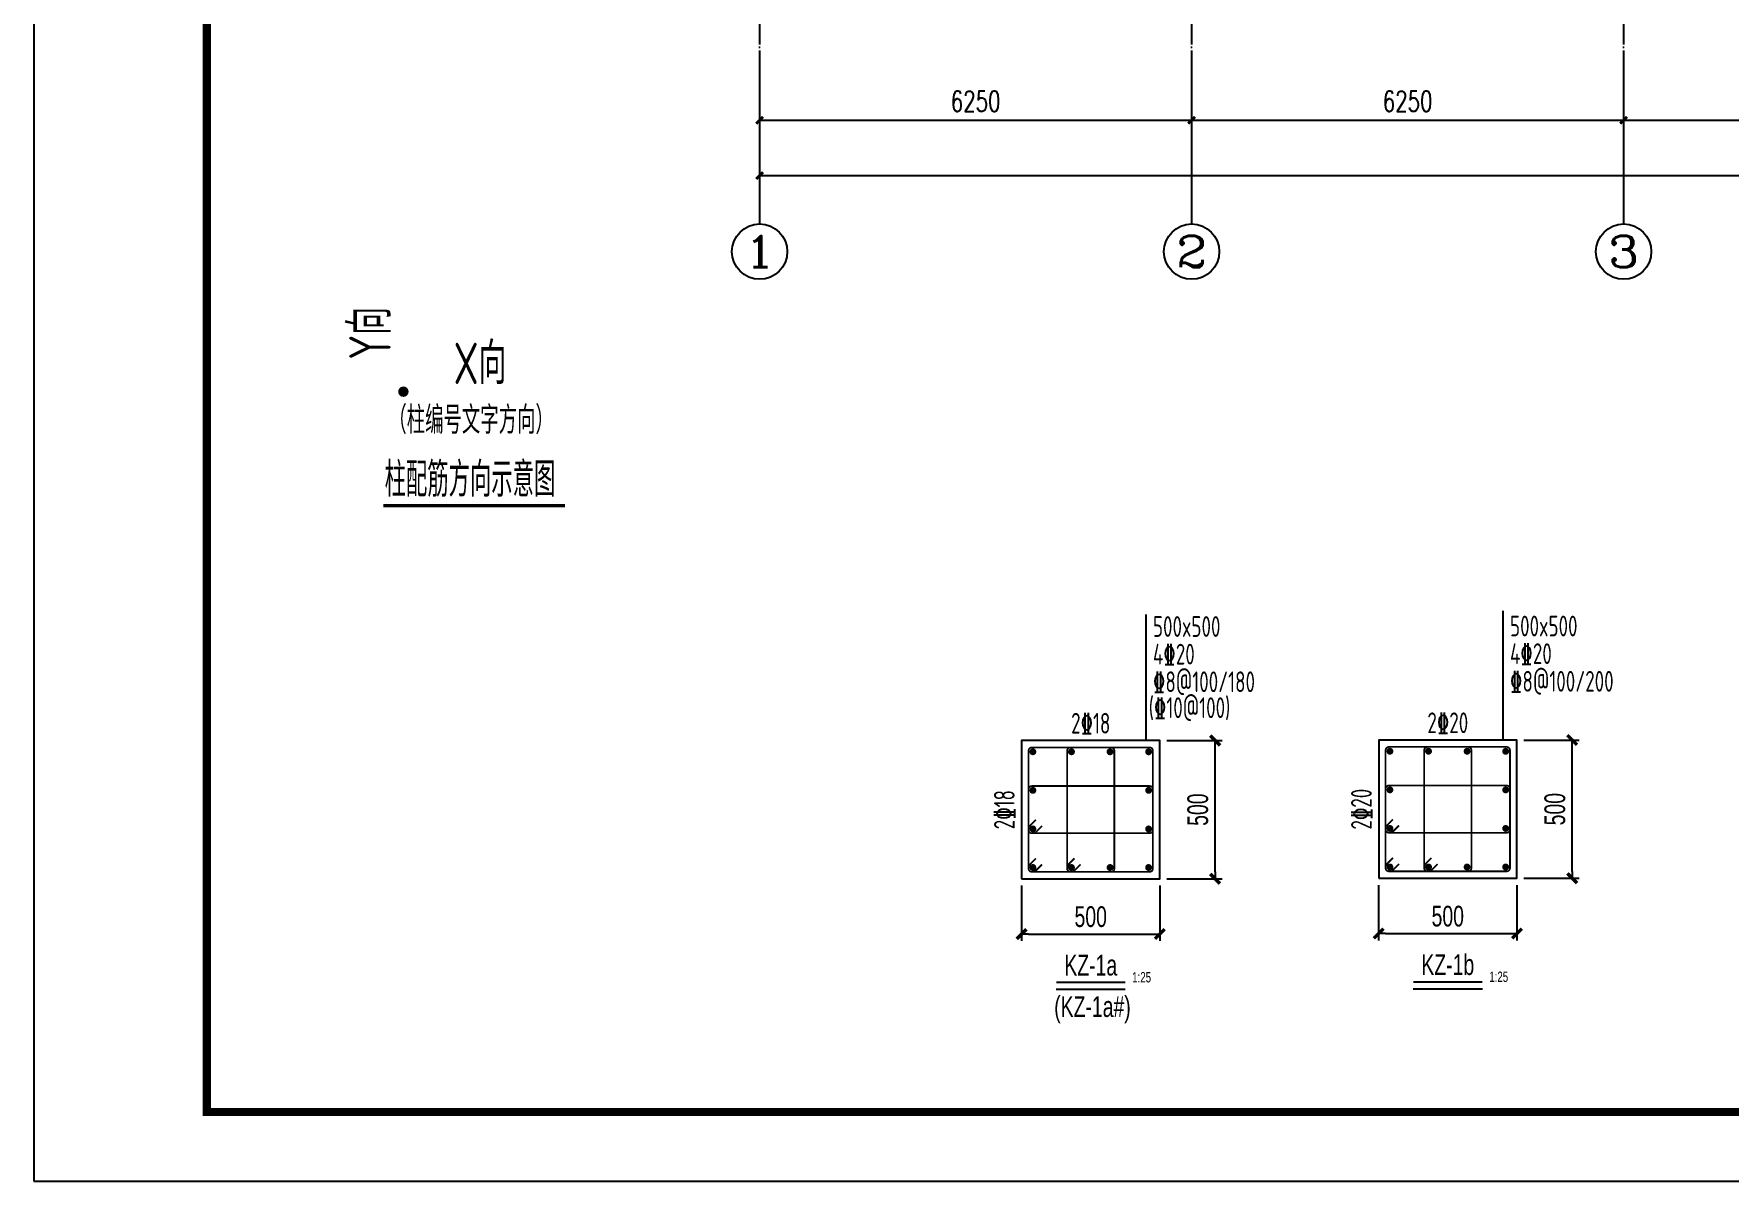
# Model space of a CAD drawing. Extents: x -441005 to 725361, y -182459 to 319313.
# Drawn here: x -40300 to -15774, y -39950 to -23350 of the extents above; entities that cross this region are included whole.
import ezdxf
from ezdxf.enums import TextEntityAlignment as Align

# ---------------------------------------------------------------- set-up
doc = ezdxf.new("R2010")
doc.units = 0
doc.header["$LTSCALE"] = 100
doc.linetypes.add('DOTE', pattern=[2.42, 2, -0.2, 0.02, -0.2])
doc.layers.get('0').update_dxf_attribs({"linetype": 'CONTINUOUS'})
doc.layers.get('Defpoints').update_dxf_attribs({"linetype": 'CONTINUOUS'})
for name, color, linetype in [('AXIS', 3, 'CONTINUOUS'), ('AXIS_TEXT', 7, 'CONTINUOUS'), ('DOTE', 8, 'DOTE'), ('D大样&索引', 7, 'CONTINUOUS'), ('link', 6, 'CONTINUOUS'), ('outline', 7, 'CONTINUOUS'), ('REIN', 1, 'CONTINUOUS'), ('z-计算配筋', 7, 'CONTINUOUS'), ('z-详图标注', 3, 'CONTINUOUS'), ('图框', 7, 'CONTINUOUS')]:
    doc.layers.add(name, color=color, linetype=linetype)
doc.styles.add('_TCH_AXIS', font='COMPLEX', dxfattribs={"bigfont": 'GBCBIG'})
doc.styles.add('_TCH_DIM_T3', font='simplex_.ttf', dxfattribs={"width": 0.705882, "bigfont": 'GBCBIG'})
doc.styles.add('BW_Dim', font='Bweng.shx', dxfattribs={"width": 0.7, "bigfont": 'hztxt.shx'})
doc.styles.add('BW_Label', font='Bweng.shx', dxfattribs={"width": 0.7, "bigfont": 'hztxt.shx'})
doc.styles.add('BW_Rein', font='Tssdeng.shx', dxfattribs={"width": 0.7, "bigfont": 'hztxt.shx'})
doc.styles.add('COMPLEX', font='COMPLEX')
doc.styles.get("Standard").update_dxf_attribs({"font": 'tssdeng.shx', "bigfont": '1.shx'})
doc.styles.add('TSSD_Rein', font='Tssdeng.shx', dxfattribs={"width": 0.7, "bigfont": '1.shx'})
doc.styles.add('说明', font='romans.shx', dxfattribs={"width": 0.7, "bigfont": 'dxfs.shx'})
doc.dimstyles.new('_TCH_ARCH&&100', dxfattribs={"dimtxt": 297.5, "dimasz": 100, "dimexe": 250, "dimexo": 300, "dimgap": 126.25, "dimtad": 1, "dimdec": 0, "dimzin": 0, "dimdsep": 46, "dimtxsty": '_TCH_DIM_T3', "dimblk": 'ARCHTICK', "dimcen": 0.09, "dimclrt": 7, "dimazin": 2, "dimtfac": 1, "dimtdec": 0, "dimtix": 1, "dimtmove": 2, "dimatfit": 3, "dimfxl": 0, "dimtolj": 1, "dimtzin": 0, "dimarcsym": 0})
doc.dimstyles.new('Cyz_25_100', dxfattribs={"dimtxt": 300, "dimasz": 100, "dimexe": 100, "dimexo": 100, "dimgap": 100, "dimtad": 1, "dimdec": 0, "dimlfac": 0.25, "dimzin": 0, "dimdsep": 46, "dimtxsty": 'BW_Dim', "dimblk": '_bwk', "dimcen": 0, "dimclrt": 7, "dimadec": 0, "dimazin": 0, "dimtfac": 1, "dimtdec": 0, "dimtix": 1, "dimtmove": 2, "dimatfit": 0, "dimfxl": 0, "dimtolj": 1, "dimtzin": 0, "dimarcsym": 0})

# ---------------------------------------------------------------- blocks, each defined once
blk = doc.blocks.new('_AXISO')
blk.add_circle((0, 0), 0.5)
at = {"layer": 'AXIS_TEXT', "style": 'COMPLEX', "width": 1.041667}
blk.add_attdef('A', text='', height=0.56, dxfattribs=at).set_placement((-0.25, -0.28), (0.25, -0.28), align=Align.FIT)
blk = doc.blocks.new('_ArchTick')
at = {"color": 0, "linetype": 'ByBlock', "const_width": 0.4}
blk.add_lwpolyline([(-0.5, -0.5), (0.5, 0.5)], dxfattribs=at)
blk = doc.blocks.new('*D632')
at = {"layer": 'AXIS', "color": 0, "lineweight": -2}
for p, q in [((-29800, -23900), (-29800, -24850)), ((-23550, -23900), (-23550, -24850)), ((-29800, -24600), (-23550, -24600))]:
    blk.add_line(p, q, dxfattribs=at)
at = {"layer": 'Defpoints', "color": 0}
for p in [(-29800, -23600), (-23550, -23600), (-23550, -24600)]:
    blk.add_point(p, dxfattribs=at)
at = {"layer": 'AXIS', "color": 0, "lineweight": -2, "xscale": 100, "yscale": 100, "zscale": 100, "rotation": 180}
blk.add_blockref('_ArchTick', (-29800, -24600), dxfattribs=at)
at = {"layer": 'AXIS', "color": 0, "lineweight": -2, "xscale": 100, "yscale": 100, "zscale": 100}
blk.add_blockref('_ArchTick', (-23550, -24600), dxfattribs=at)
at = {"layer": 'AXIS', "color": 7, "insert": (-26675, -24325), "char_height": 297.5, "attachment_point": 5, "style": '_TCH_DIM_T3'}
blk.add_mtext('\\A1;6250', dxfattribs=at)
blk = doc.blocks.new('*D633')
at = {"layer": 'AXIS', "color": 0, "lineweight": -2}
for p, q in [((-23550, -23900), (-23550, -24850)), ((-17300, -23900), (-17300, -24850)), ((-23550, -24600), (-17300, -24600))]:
    blk.add_line(p, q, dxfattribs=at)
at = {"layer": 'Defpoints', "color": 0}
for p in [(-23550, -23600), (-17300, -23600), (-17300, -24600)]:
    blk.add_point(p, dxfattribs=at)
at = {"layer": 'AXIS', "color": 0, "lineweight": -2, "xscale": 100, "yscale": 100, "zscale": 100, "rotation": 180}
blk.add_blockref('_ArchTick', (-23550, -24600), dxfattribs=at)
at = {"layer": 'AXIS', "color": 0, "lineweight": -2, "xscale": 100, "yscale": 100, "zscale": 100}
blk.add_blockref('_ArchTick', (-17300, -24600), dxfattribs=at)
at = {"layer": 'AXIS', "color": 7, "insert": (-20425, -24325), "char_height": 297.5, "attachment_point": 5, "style": '_TCH_DIM_T3'}
blk.add_mtext('\\A1;6250', dxfattribs=at)
blk = doc.blocks.new('*D634')
at = {"layer": 'AXIS', "color": 0, "lineweight": -2}
for p, q in [((-17300, -23900), (-17300, -24850)), ((-7900, -23900), (-7900, -24850)), ((-17300, -24600), (-7900, -24600))]:
    blk.add_line(p, q, dxfattribs=at)
at = {"layer": 'Defpoints', "color": 0}
for p in [(-17300, -23600), (-7900, -23600), (-7900, -24600)]:
    blk.add_point(p, dxfattribs=at)
at = {"layer": 'AXIS', "color": 0, "lineweight": -2, "xscale": 100, "yscale": 100, "zscale": 100, "rotation": 180}
blk.add_blockref('_ArchTick', (-17300, -24600), dxfattribs=at)
at = {"layer": 'AXIS', "color": 0, "lineweight": -2, "xscale": 100, "yscale": 100, "zscale": 100}
blk.add_blockref('_ArchTick', (-7900, -24600), dxfattribs=at)
at = {"layer": 'AXIS', "color": 7, "insert": (-12600, -24325), "char_height": 297.5, "attachment_point": 5, "style": '_TCH_DIM_T3'}
blk.add_mtext('\\A1;9400', dxfattribs=at)
blk = doc.blocks.new('*D644')
at = {"layer": 'AXIS', "color": 0, "lineweight": -2}
for p, q in [((-29800, -23900), (-29800, -25650)), ((21950, -23900), (21950, -25650)), ((-29800, -25400), (21950, -25400))]:
    blk.add_line(p, q, dxfattribs=at)
at = {"layer": 'Defpoints', "color": 0}
for p in [(-29800, -23600), (21950, -23600), (21950, -25400)]:
    blk.add_point(p, dxfattribs=at)
at = {"layer": 'AXIS', "color": 0, "lineweight": -2, "xscale": 100, "yscale": 100, "zscale": 100, "rotation": 180}
blk.add_blockref('_ArchTick', (-29800, -25400), dxfattribs=at)
at = {"layer": 'AXIS', "color": 0, "lineweight": -2, "xscale": 100, "yscale": 100, "zscale": 100}
blk.add_blockref('_ArchTick', (21950, -25400), dxfattribs=at)
at = {"layer": 'AXIS', "color": 7, "insert": (-3925, -25125), "char_height": 297.5, "attachment_point": 5, "style": '_TCH_DIM_T3'}
blk.add_mtext('\\A1;51750', dxfattribs=at)
blk = doc.blocks.new('_bwk')
blk.add_line((-1, 0), (0, 0))
blk.add_lwpolyline([(-0.7, -0.7, 0.5, 0.5, 0), (0.7, 0.7, 0.5, 0.5, 0)], format="xyseb")
blk = doc.blocks.new('*D1224')
at = {"layer": 'Defpoints', "color": 0}
for p in [(-18844, -33568), (-18044, -33568), (-18844, -35568)]:
    blk.add_point(p, dxfattribs=at)
at = {"layer": 'z-详图标注', "color": 0, "lineweight": -2}
for p, q in [((-18744, -33568), (-17944, -33568)), ((-18044, -35468), (-18044, -33668)), ((-18744, -35568), (-17944, -35568))]:
    blk.add_line(p, q, dxfattribs=at)
at = {"layer": 'z-详图标注', "color": 0, "lineweight": -2, "xscale": 100, "yscale": 100, "zscale": 100}
for p, rotation in [((-18044, -33568), 90), ((-18044, -35568), 270)]:
    blk.add_blockref('_bwk', p, dxfattribs=dict(at, rotation=rotation))
at = {"layer": 'z-详图标注', "color": 7, "insert": (-18294, -34568), "char_height": 300, "attachment_point": 5, "rotation": 90, "style": 'BW_Dim'}
blk.add_mtext('\\A1;500', dxfattribs=at)
blk = doc.blocks.new('*D1225')
at = {"layer": 'Defpoints', "color": 0}
for p in [(-20844, -35568), (-18844, -35568), (-18844, -36368)]:
    blk.add_point(p, dxfattribs=at)
at = {"layer": 'z-详图标注', "color": 0, "lineweight": -2}
for p, q in [((-20844, -35668), (-20844, -36468)), ((-18844, -35668), (-18844, -36468)), ((-20744, -36368), (-18944, -36368))]:
    blk.add_line(p, q, dxfattribs=at)
at = {"layer": 'z-详图标注', "color": 0, "lineweight": -2, "xscale": 100, "yscale": 100, "zscale": 100, "rotation": 180}
blk.add_blockref('_bwk', (-20844, -36368), dxfattribs=at)
at = {"layer": 'z-详图标注', "color": 0, "lineweight": -2, "xscale": 100, "yscale": 100, "zscale": 100}
blk.add_blockref('_bwk', (-18844, -36368), dxfattribs=at)
at = {"layer": 'z-详图标注', "color": 7, "insert": (-19844, -36118), "char_height": 300, "attachment_point": 5, "style": 'BW_Dim'}
blk.add_mtext('\\A1;500', dxfattribs=at)
blk = doc.blocks.new('*D1226')
at = {"layer": 'Defpoints', "color": 0}
for p in [(-24010, -33575), (-23210, -33575), (-24010, -35575)]:
    blk.add_point(p, dxfattribs=at)
at = {"layer": 'z-详图标注', "color": 0, "lineweight": -2}
for p, q in [((-23910, -33575), (-23110, -33575)), ((-23210, -35475), (-23210, -33675)), ((-23910, -35575), (-23110, -35575))]:
    blk.add_line(p, q, dxfattribs=at)
at = {"layer": 'z-详图标注', "color": 0, "lineweight": -2, "xscale": 100, "yscale": 100, "zscale": 100}
for p, rotation in [((-23210, -33575), 90), ((-23210, -35575), 270)]:
    blk.add_blockref('_bwk', p, dxfattribs=dict(at, rotation=rotation))
at = {"layer": 'z-详图标注', "color": 7, "insert": (-23460, -34575), "char_height": 300, "attachment_point": 5, "rotation": 90, "style": 'BW_Dim'}
blk.add_mtext('\\A1;500', dxfattribs=at)
blk = doc.blocks.new('*D1227')
at = {"layer": 'Defpoints', "color": 0}
for p in [(-26010, -35575), (-24010, -35575), (-24010, -36375)]:
    blk.add_point(p, dxfattribs=at)
at = {"layer": 'z-详图标注', "color": 0, "lineweight": -2}
for p, q in [((-26010, -35675), (-26010, -36475)), ((-24010, -35675), (-24010, -36475)), ((-25910, -36375), (-24110, -36375))]:
    blk.add_line(p, q, dxfattribs=at)
at = {"layer": 'z-详图标注', "color": 0, "lineweight": -2, "xscale": 100, "yscale": 100, "zscale": 100, "rotation": 180}
blk.add_blockref('_bwk', (-26010, -36375), dxfattribs=at)
at = {"layer": 'z-详图标注', "color": 0, "lineweight": -2, "xscale": 100, "yscale": 100, "zscale": 100}
blk.add_blockref('_bwk', (-24010, -36375), dxfattribs=at)
at = {"layer": 'z-详图标注', "color": 7, "insert": (-25010, -36125), "char_height": 300, "attachment_point": 5, "style": 'BW_Dim'}
blk.add_mtext('\\A1;500', dxfattribs=at)
blk = doc.blocks.new('A2+1_2')
at = {"layer": '图框'}
blk.add_lwpolyline([(0, 0), (89100, 0), (89100, 42000), (0, 42000)], close=True, dxfattribs=at)
at = {"layer": '图框', "const_width": 120}
blk.add_lwpolyline([(2500, 1000), (88100, 1000), (88100, 41000), (2500, 41000)], close=True, dxfattribs=at)
blk = doc.blocks.new('A$C69571FE5')
at = {"layer": 'D大样&索引', "color": 2}
blk.add_lwpolyline([(771, 3936, 0, 240, 0), (771, 3111, 0, 0, 0), (771, 1673, 0, 0, 0), (2504, 1673, 240, 0, 0), (3329, 1673, 0, 240, 0)], format="xyseb", dxfattribs=at)
at = {"layer": 'D大样&索引', "color": 2, "const_width": 75}
blk.add_lwpolyline([(733, 1673, 1), (808, 1673, 1)], format="xyb", close=True, dxfattribs=at)
at = {"layer": 'D大样&索引', "const_width": 50}
blk.add_lwpolyline([(481, 25), (3110, 25)], dxfattribs=at)
at = {"layer": 'D大样&索引', "color": 2, "style": 'TSSD_Rein', "width": 0.7}
blk.add_text('Y向', height=600, rotation=90, dxfattribs=at).set_placement((586, 2136))
blk.add_text('X向', height=600, dxfattribs=at).set_placement((1497, 1783))
at = {"layer": 'D大样&索引', "style": '说明', "width": 0.7}
blk.add_text('（柱编号文字方向）', height=400, dxfattribs=at).set_placement((553, 1063))
at = {"layer": 'D大样&索引', "width": 0.65}
blk.add_text('柱配筋方向示意图', height=500, dxfattribs=at).set_placement((499, 152))

msp = doc.modelspace()

# ---------------------------------------------------------------- linework, layer by layer
at = {"layer": 'AXIS'}
for p, q in [((-29800, -23600), (-29800, -26100)), ((-23550, -23600), (-23550, -26100)), ((-17300, -23600), (-17300, -26100))]:
    msp.add_line(p, q, dxfattribs=at)
at = {"layer": 'DOTE', "ltscale": 2}
for p, q in [((-29800, -8100), (-29800, -23600)), ((-23550, -8100), (-23550, -23600)), ((-17300, -8100), (-17300, -23600))]:
    msp.add_line(p, q, dxfattribs=at)
at = {"layer": 'link', "color": 1, "const_width": 25}
for points in [[(-25715.2, -35369), (-25807.2, -35460.9, -0.1989124), (-25841.1, -35475), (-25861.6, -35475, -0.4142136), (-25909.6, -35427), (-25909.6, -33723, -0.4142136), (-25861.6, -33675), (-24157.6, -33675, -0.4142136), (-24109.6, -33723), (-24109.6, -35427, -0.4142136), (-24157.6, -35475), (-25861.6, -35475, -0.4142136), (-25909.6, -35427), (-25909.6, -35406.5, -0.1989124), (-25895.6, -35372.6), (-25803.6, -35280.6)], [(-20549.2, -35362), (-20641.2, -35453.9, -0.1989124), (-20675.1, -35467.9), (-20695.6, -35467.9, -0.4142136), (-20743.6, -35419.9), (-20743.6, -33715.9, -0.4142136), (-20695.6, -33667.9), (-18991.6, -33667.9, -0.4142136), (-18943.6, -33715.9), (-18943.6, -35419.9, -0.4142136), (-18991.6, -35467.9), (-20695.6, -35467.9, -0.4142136), (-20743.6, -35419.9), (-20743.6, -35399.4, -0.1989124), (-20729.6, -35365.5), (-20637.6, -35273.6)]]:
    msp.add_lwpolyline(points, format="xyb", dxfattribs=at)
at = {"layer": 'link', "const_width": 25}
for points in [[(-25156.9, -35369), (-25248.8, -35460.9, -0.1989124), (-25282.8, -35475), (-25303.3, -35475, -0.4142136), (-25351.3, -35427), (-25351.3, -33723, -0.4142136), (-25303.3, -33675), (-24715.9, -33675, -0.4142136), (-24667.9, -33723), (-24667.9, -35427, -0.4142136), (-24715.9, -35475), (-25303.3, -35475, -0.4142136), (-25351.3, -35427), (-25351.3, -35406.5, -0.1989124), (-25337.2, -35372.6), (-25245.3, -35280.6)], [(-19990.9, -35362), (-20082.8, -35453.9, -0.1989124), (-20116.8, -35467.9), (-20137.3, -35467.9, -0.4142136), (-20185.3, -35419.9), (-20185.3, -33715.9, -0.4142136), (-20137.3, -33667.9), (-19549.9, -33667.9, -0.4142136), (-19501.9, -33715.9), (-19501.9, -35419.9, -0.4142136), (-19549.9, -35467.9), (-20137.3, -35467.9, -0.4142136), (-20185.3, -35419.9), (-20185.3, -35399.4, -0.1989124), (-20171.2, -35365.5), (-20079.3, -35273.6)], [(-25803.6, -34722.3), (-25895.6, -34814.2, 0.1989124), (-25909.6, -34848.2), (-25909.6, -34868.7, 0.4142136), (-25861.6, -34916.7), (-24157.6, -34916.7, 0.4142136), (-24109.6, -34868.7), (-24109.6, -34281.3, 0.4142136), (-24157.6, -34233.3), (-25861.6, -34233.3, 0.4142136), (-25909.6, -34281.3), (-25909.6, -34868.7, 0.4142136), (-25861.6, -34916.7), (-25841.1, -34916.7, 0.1989124), (-25807.2, -34902.6), (-25715.2, -34810.7)], [(-20637.6, -34715.2), (-20729.6, -34807.2, 0.1989124), (-20743.6, -34841.1), (-20743.6, -34861.6, 0.4142136), (-20695.6, -34909.6), (-18991.6, -34909.6, 0.4142136), (-18943.6, -34861.6), (-18943.6, -34274.3, 0.4142136), (-18991.6, -34226.3), (-20695.6, -34226.3, 0.4142136), (-20743.6, -34274.3), (-20743.6, -34861.6, 0.4142136), (-20695.6, -34909.6), (-20675.1, -34909.6, 0.1989124), (-20641.2, -34895.5), (-20549.2, -34803.6)]]:
    msp.add_lwpolyline(points, format="xyb", dxfattribs=at)
at = {"layer": 'outline'}
for points in [[(-26009.6, -35575), (-24009.6, -35575), (-24009.6, -33575), (-26009.6, -33575)], [(-20843.6, -35567.9), (-18843.6, -35567.9), (-18843.6, -33567.9), (-20843.6, -33567.9)]]:
    msp.add_lwpolyline(points, close=True, dxfattribs=at)
at = {"layer": 'REIN', "const_width": 50}
for points in [[(-25872.1, -33737.5, 1), (-25822.1, -33737.5, 1)], [(-25313.8, -33737.5, 1), (-25263.8, -33737.5, 1)], [(-24755.4, -33737.5, 1), (-24705.4, -33737.5, 1)], [(-24197.1, -33737.5, 1), (-24147.1, -33737.5, 1)], [(-20706.1, -33730.4, 1), (-20656.1, -33730.4, 1)], [(-20147.8, -33730.4, 1), (-20097.8, -33730.4, 1)], [(-19589.4, -33730.4, 1), (-19539.4, -33730.4, 1)], [(-19031.1, -33730.4, 1), (-18981.1, -33730.4, 1)], [(-25872.1, -34295.8, 1), (-25822.1, -34295.8, 1)], [(-24197.1, -34295.8, 1), (-24147.1, -34295.8, 1)], [(-20706.1, -34288.8, 1), (-20656.1, -34288.8, 1)], [(-19031.1, -34288.8, 1), (-18981.1, -34288.8, 1)], [(-25872.1, -34854.2, 1), (-25822.1, -34854.2, 1)], [(-24197.1, -34854.2, 1), (-24147.1, -34854.2, 1)], [(-20706.1, -34847.1, 1), (-20656.1, -34847.1, 1)], [(-19031.1, -34847.1, 1), (-18981.1, -34847.1, 1)], [(-25872.1, -35412.5, 1), (-25822.1, -35412.5, 1)], [(-25313.8, -35412.5, 1), (-25263.8, -35412.5, 1)], [(-24755.4, -35412.5, 1), (-24705.4, -35412.5, 1)], [(-24197.1, -35412.5, 1), (-24147.1, -35412.5, 1)], [(-20706.1, -35405.4, 1), (-20656.1, -35405.4, 1)], [(-20147.8, -35405.4, 1), (-20097.8, -35405.4, 1)], [(-19589.4, -35405.4, 1), (-19539.4, -35405.4, 1)], [(-19031.1, -35405.4, 1), (-18981.1, -35405.4, 1)]]:
    msp.add_lwpolyline(points, format="xyb", close=True, dxfattribs=at)
at = {"layer": 'z-计算配筋'}
for p, q in [((-24209.6, -33575), (-24209.6, -31750)), ((-19043.6, -33567.9), (-19043.6, -31700)), ((-25509.4, -37175), (-24509.8, -37175)), ((-20343.4, -37167.9), (-19343.8, -37167.9))]:
    msp.add_line(p, q, dxfattribs=at)
at = {"layer": 'z-计算配筋', "const_width": 30}
for points in [[(-25509.4, -37075), (-24509.8, -37075)], [(-20343.4, -37067.9), (-19343.8, -37067.9)]]:
    msp.add_lwpolyline(points, dxfattribs=at)

# ---------------------------------------------------------------- block references
msp.add_blockref('A2+1_2', (-40300, -39950))
at = {"layer": 'AXIS'}
ref = msp.add_blockref('_AXISO', (-29800, -26500), dxfattribs=dict(at, xscale=800, yscale=800, zscale=800))
ref.add_attrib('A', '1', dxfattribs={"layer": 'AXIS_TEXT', "height": 452.5, "style": '_TCH_AXIS', "width": 2.333333}).set_placement((-30026.3, -26726.3), (-29573.7, -26726.3), align=Align.FIT)
ref = msp.add_blockref('_AXISO', (-23550, -26500), dxfattribs=dict(at, xscale=800, yscale=800, zscale=800))
ref.add_attrib('A', '2', dxfattribs={"layer": 'AXIS_TEXT', "height": 452.5, "style": '_TCH_AXIS', "width": 1.5}).set_placement((-23776.3, -26726.3), (-23323.7, -26726.3), align=Align.FIT)
ref = msp.add_blockref('_AXISO', (-17300, -26500), dxfattribs=dict(at, xscale=800, yscale=800, zscale=800))
ref.add_attrib('A', '3', dxfattribs={"layer": 'AXIS_TEXT', "height": 452.5, "style": '_TCH_AXIS', "width": 1.5}).set_placement((-17526.3, -26726.3), (-17073.7, -26726.3), align=Align.FIT)
at = {"layer": 'D大样&索引'}
msp.add_blockref('A$C69571FE5', (-35725, -30200), dxfattribs=at)

# ---------------------------------------------------------------- texts
at = {"layer": 'z-计算配筋', "width": 0.7}
for s, height, style, p in [('500x500', 300, 'BW_Rein', (-24109.6, -32075)), ('500x500', 300, 'BW_Rein', (-18943.6, -32067.9)), ('4%%13220', 300, 'BW_Rein', (-24109.6, -32475)), ('4%%13220', 300, 'BW_Rein', (-18943.6, -32467.9)), ('%%1328@100/180', 300, 'BW_Rein', (-24109.6, -32875)), ('%%1328@100/200', 300, 'BW_Rein', (-18943.6, -32867.9)), ('(%%13210@100)', 300, 'BW_Rein', (-24170.3, -33250)), ('1:25', 150, 'BW_Label', (-24409.8, -37075)), ('1:25', 150, 'BW_Label', (-19243.8, -37067.9))]:
    msp.add_text(s, height=height, dxfattribs=dict(at, style=style)).set_placement(p)
for s, style, p in [('2%%13218', 'BW_Rein', (-25009.6, -33475)), ('2%%13220', 'BW_Rein', (-19843.6, -33467.9)), ('KZ-1a', 'BW_Label', (-25009.6, -36975)), ('KZ-1b', 'BW_Label', (-19843.6, -36967.9)), ('(KZ-1a#)', 'BW_Label', (-24984.6, -37575))]:
    msp.add_text(s, height=300, dxfattribs=dict(at, style=style)).set_placement(p, align=Align.CENTER)
at = {"layer": 'z-计算配筋', "style": 'BW_Rein', "width": 0.7}
for s, p in [('2%%13218', (-26109.6, -34575)), ('2%%13220', (-20943.6, -34567.9))]:
    msp.add_text(s, height=300, rotation=90, dxfattribs=at).set_placement(p, align=Align.CENTER)

# ---------------------------------------------------------------- dimensions: what is measured, and where the dimension line sits
at = {"layer": 'AXIS'}
for p1, p2, distance, picture, middle in [((-29800, -23600), (-23550, -23600), -1000, '*D632', (-26675, -24325)), ((-29800, -23600), (21950, -23600), -1800, '*D644', (-3925, -25125)), ((-23550, -23600), (-17300, -23600), -1000, '*D633', (-20425, -24325)), ((-17300, -23600), (-7900, -23600), -1000, '*D634', (-12600, -24325))]:
    dim = msp.add_aligned_dim(p1=p1, p2=p2, distance=distance, dimstyle='_TCH_ARCH&&100', dxfattribs=at)
    dim.commit()
    dim.dimension.update_dxf_attribs({"geometry": picture, "text_midpoint": middle})
at = {"layer": 'z-详图标注'}
for base, p1, p2, picture, middle in [((-23209.6, -33575), (-24009.6, -35575), (-24009.6, -33575), '*D1226', (-23459.6, -34575)), ((-18043.6, -33567.9), (-18843.6, -35567.9), (-18843.6, -33567.9), '*D1224', (-18293.6, -34567.9))]:
    dim = msp.add_linear_dim(base=base, p1=p1, p2=p2, angle=90, dimstyle='Cyz_25_100', dxfattribs=at)
    dim.commit()
    dim.dimension.update_dxf_attribs({"geometry": picture, "text_midpoint": middle})
for base, p1, p2, picture, middle in [((-24009.6, -36375), (-26009.6, -35575), (-24009.6, -35575), '*D1227', (-25009.6, -36125)), ((-18843.6, -36367.9), (-20843.6, -35567.9), (-18843.6, -35567.9), '*D1225', (-19843.6, -36117.9))]:
    dim = msp.add_linear_dim(base=base, p1=p1, p2=p2, dimstyle='Cyz_25_100', dxfattribs=at)
    dim.commit()
    dim.dimension.update_dxf_attribs({"geometry": picture, "text_midpoint": middle})

doc.saveas('drawing.dxf')
